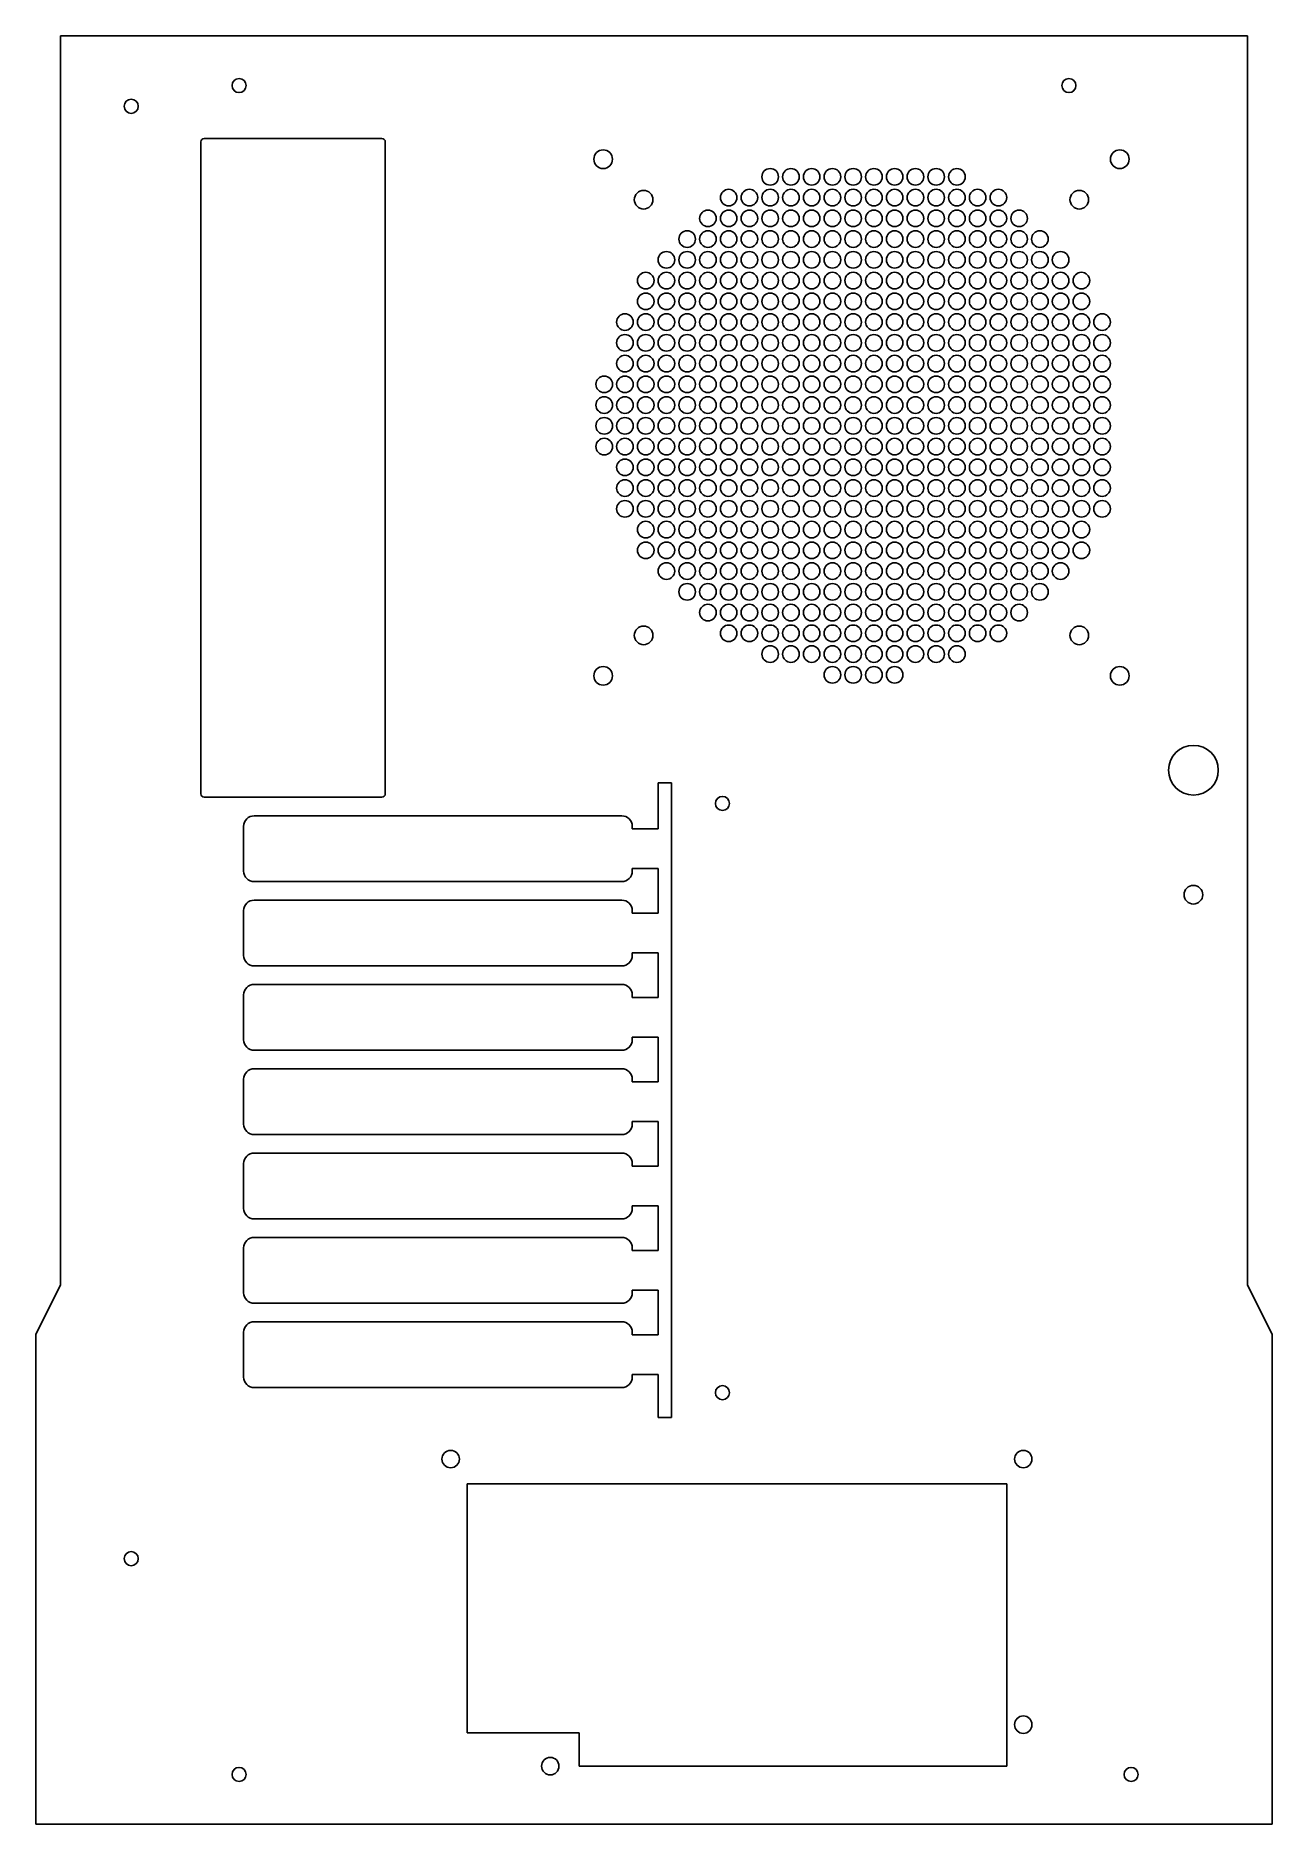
# Model space of a CAD drawing. Header units: millimetres. Extents: x 0 to 298, y 0 to 431.
import ezdxf

# ---------------------------------------------------------------- set-up
doc = ezdxf.new("R2010")
doc.units = ezdxf.units.MM
doc.layers.add('CUT', color=7, linetype='CONTINUOUS')

msp = doc.modelspace()

# ---------------------------------------------------------------- linework, layer by layer
at = {"layer": 'CUT'}
for p, q in [((6, 431), (6, 130)), ((292, 431), (6, 431)), ((292, 130), (292, 431)), ((39.79, 248.29), (39.79, 405.44)), ((83.44, 406.24), (40.59, 406.24)), ((84.24, 248.29), (84.24, 405.44)), ((153.2, 251), (150, 251)), ((150, 239.85), (150, 251)), ((153.2, 98), (153.2, 251)), ((83.44, 247.49), (40.59, 247.49)), ((141.22, 243.02), (52.63, 243.02)), ((50.09, 229.69), (50.09, 240.48)), ((143.76, 239.85), (143.76, 240.48)), ((150, 239.85), (143.76, 239.85)), ((143.76, 229.69), (143.76, 230.32)), ((150, 230.32), (143.76, 230.32)), ((150, 219.53), (150, 230.32)), ((141.22, 227.15), (52.63, 227.15)), ((50.09, 209.37), (50.09, 220.16)), ((141.22, 222.7), (52.63, 222.7)), ((143.76, 219.53), (143.76, 220.16)), ((150, 219.53), (143.76, 219.53)), ((143.76, 209.37), (143.76, 210)), ((150, 210), (143.76, 210)), ((150, 199.21), (150, 210)), ((141.22, 206.83), (52.63, 206.83)), ((50.09, 189.05), (50.09, 199.84)), ((141.22, 202.38), (52.63, 202.38)), ((143.76, 199.21), (143.76, 199.84)), ((150, 199.21), (143.76, 199.21)), ((143.76, 189.05), (143.76, 189.68)), ((150, 189.68), (143.76, 189.68)), ((150, 178.89), (150, 189.68)), ((141.22, 186.51), (52.63, 186.51)), ((141.22, 182.06), (52.63, 182.06)), ((50.09, 168.73), (50.09, 179.52)), ((143.76, 178.89), (143.76, 179.52)), ((150, 178.89), (143.76, 178.89)), ((143.76, 168.73), (143.76, 169.36)), ((150, 169.36), (143.76, 169.36)), ((150, 158.57), (150, 169.36)), ((141.22, 166.19), (52.63, 166.19)), ((141.22, 161.74), (52.63, 161.74)), ((50.09, 148.41), (50.09, 159.2)), ((143.76, 158.57), (143.76, 159.2)), ((150, 158.57), (143.76, 158.57)), ((143.76, 148.41), (143.76, 149.04)), ((150, 149.04), (143.76, 149.04)), ((150, 138.25), (150, 149.04)), ((141.22, 145.87), (52.63, 145.87)), ((50.09, 128.09), (50.09, 138.88)), ((141.22, 141.42), (52.63, 141.42)), ((143.76, 138.25), (143.76, 138.88)), ((150, 138.25), (143.76, 138.25)), ((6, 130), (0, 118)), ((298, 118), (292, 130)), ((141.22, 125.55), (52.63, 125.55)), ((143.76, 128.09), (143.76, 128.72)), ((150, 128.72), (143.76, 128.72)), ((150, 117.93), (150, 128.72)), ((141.22, 121.1), (52.63, 121.1)), ((0, 118), (0, 0)), ((50.09, 107.77), (50.09, 118.56)), ((143.76, 117.93), (143.76, 118.56)), ((150, 117.93), (143.76, 117.93)), ((298, 0), (298, 118)), ((143.76, 107.77), (143.76, 108.4)), ((150, 108.4), (143.76, 108.4)), ((150, 98), (150, 108.4)), ((141.22, 105.23), (52.63, 105.23)), ((153.2, 98), (150, 98)), ((234, 82), (104, 82)), ((104, 82), (104, 22)), ((234, 14), (234, 82)), ((104, 22), (131, 22)), ((131, 22), (131, 14)), ((131, 14), (234, 14)), ((0, 0), (298, 0))]:
    msp.add_line(p, q, dxfattribs=at)
for centre, radius in [((49, 419), 1.7), ((249, 419), 1.7), ((23, 414), 1.7), ((136.75, 401.25), 2.25), ((261.25, 401.25), 2.25), ((177, 397), 2), ((182, 397), 2), ((187, 397), 2), ((192, 397), 2), ((197, 397), 2), ((202, 397), 2), ((207, 397), 2), ((212, 397), 2), ((217, 397), 2), ((222, 397), 2), ((146.5, 391.5), 2.25), ((167, 392), 2), ((172, 392), 2), ((177, 392), 2), ((182, 392), 2), ((187, 392), 2), ((192, 392), 2), ((197, 392), 2), ((202, 392), 2), ((207, 392), 2), ((212, 392), 2), ((217, 392), 2), ((222, 392), 2), ((227, 392), 2), ((232, 392), 2), ((251.5, 391.5), 2.25), ((162, 387), 2), ((167, 387), 2), ((172, 387), 2), ((177, 387), 2), ((182, 387), 2), ((187, 387), 2), ((192, 387), 2), ((197, 387), 2), ((202, 387), 2), ((207, 387), 2), ((212, 387), 2), ((217, 387), 2), ((222, 387), 2), ((227, 387), 2), ((232, 387), 2), ((237, 387), 2), ((157, 382), 2), ((162, 382), 2), ((167, 382), 2), ((172, 382), 2), ((177, 382), 2), ((182, 382), 2), ((187, 382), 2), ((192, 382), 2), ((197, 382), 2), ((202, 382), 2), ((207, 382), 2), ((212, 382), 2), ((217, 382), 2), ((222, 382), 2), ((227, 382), 2), ((232, 382), 2), ((237, 382), 2), ((242, 382), 2), ((152, 377), 2), ((157, 377), 2), ((162, 377), 2), ((167, 377), 2), ((172, 377), 2), ((177, 377), 2), ((182, 377), 2), ((187, 377), 2), ((192, 377), 2), ((197, 377), 2), ((202, 377), 2), ((207, 377), 2), ((212, 377), 2), ((217, 377), 2), ((222, 377), 2), ((227, 377), 2), ((232, 377), 2), ((237, 377), 2), ((242, 377), 2), ((247, 377), 2), ((147, 372), 2), ((152, 372), 2), ((157, 372), 2), ((162, 372), 2), ((167, 372), 2), ((172, 372), 2), ((177, 372), 2), ((182, 372), 2), ((187, 372), 2), ((192, 372), 2), ((197, 372), 2), ((202, 372), 2), ((207, 372), 2), ((212, 372), 2), ((217, 372), 2), ((222, 372), 2), ((227, 372), 2), ((232, 372), 2), ((237, 372), 2), ((242, 372), 2), ((247, 372), 2), ((252, 372), 2), ((147, 367), 2), ((152, 367), 2), ((157, 367), 2), ((162, 367), 2), ((167, 367), 2), ((172, 367), 2), ((177, 367), 2), ((182, 367), 2), ((187, 367), 2), ((192, 367), 2), ((197, 367), 2), ((202, 367), 2), ((207, 367), 2), ((212, 367), 2), ((217, 367), 2), ((222, 367), 2), ((227, 367), 2), ((232, 367), 2), ((237, 367), 2), ((242, 367), 2), ((247, 367), 2), ((252, 367), 2), ((142, 362), 2), ((147, 362), 2), ((152, 362), 2), ((157, 362), 2), ((162, 362), 2), ((167, 362), 2), ((172, 362), 2), ((177, 362), 2), ((182, 362), 2), ((187, 362), 2), ((192, 362), 2), ((197, 362), 2), ((202, 362), 2), ((207, 362), 2), ((212, 362), 2), ((217, 362), 2), ((222, 362), 2), ((227, 362), 2), ((232, 362), 2), ((237, 362), 2), ((242, 362), 2), ((247, 362), 2), ((252, 362), 2), ((257, 362), 2), ((142, 357), 2), ((147, 357), 2), ((152, 357), 2), ((157, 357), 2), ((162, 357), 2), ((167, 357), 2), ((172, 357), 2), ((177, 357), 2), ((182, 357), 2), ((187, 357), 2), ((192, 357), 2), ((197, 357), 2), ((202, 357), 2), ((207, 357), 2), ((212, 357), 2), ((217, 357), 2), ((222, 357), 2), ((227, 357), 2), ((232, 357), 2), ((237, 357), 2), ((242, 357), 2), ((247, 357), 2), ((252, 357), 2), ((257, 357), 2), ((142, 352), 2), ((147, 352), 2), ((152, 352), 2), ((157, 352), 2), ((162, 352), 2), ((167, 352), 2), ((172, 352), 2), ((177, 352), 2), ((182, 352), 2), ((187, 352), 2), ((192, 352), 2), ((197, 352), 2), ((202, 352), 2), ((207, 352), 2), ((212, 352), 2), ((217, 352), 2), ((222, 352), 2), ((227, 352), 2), ((232, 352), 2), ((237, 352), 2), ((242, 352), 2), ((247, 352), 2), ((252, 352), 2), ((257, 352), 2), ((137, 347), 2), ((142, 347), 2), ((147, 347), 2), ((152, 347), 2), ((157, 347), 2), ((162, 347), 2), ((167, 347), 2), ((172, 347), 2), ((177, 347), 2), ((182, 347), 2), ((187, 347), 2), ((192, 347), 2), ((197, 347), 2), ((202, 347), 2), ((207, 347), 2), ((212, 347), 2), ((217, 347), 2), ((222, 347), 2), ((227, 347), 2), ((232, 347), 2), ((237, 347), 2), ((242, 347), 2), ((247, 347), 2), ((252, 347), 2), ((257, 347), 2), ((137, 342), 2), ((142, 342), 2), ((147, 342), 2), ((152, 342), 2), ((157, 342), 2), ((162, 342), 2), ((167, 342), 2), ((172, 342), 2), ((177, 342), 2), ((182, 342), 2), ((187, 342), 2), ((192, 342), 2), ((197, 342), 2), ((202, 342), 2), ((207, 342), 2), ((212, 342), 2), ((217, 342), 2), ((222, 342), 2), ((227, 342), 2), ((232, 342), 2), ((237, 342), 2), ((242, 342), 2), ((247, 342), 2), ((252, 342), 2), ((257, 342), 2), ((137, 337), 2), ((142, 337), 2), ((147, 337), 2), ((152, 337), 2), ((157, 337), 2), ((162, 337), 2), ((167, 337), 2), ((172, 337), 2), ((177, 337), 2), ((182, 337), 2), ((187, 337), 2), ((192, 337), 2), ((197, 337), 2), ((202, 337), 2), ((207, 337), 2), ((212, 337), 2), ((217, 337), 2), ((222, 337), 2), ((227, 337), 2), ((232, 337), 2), ((237, 337), 2), ((242, 337), 2), ((247, 337), 2), ((252, 337), 2), ((257, 337), 2), ((137, 332), 2), ((142, 332), 2), ((147, 332), 2), ((152, 332), 2), ((157, 332), 2), ((162, 332), 2), ((167, 332), 2), ((172, 332), 2), ((177, 332), 2), ((182, 332), 2), ((187, 332), 2), ((192, 332), 2), ((197, 332), 2), ((202, 332), 2), ((207, 332), 2), ((212, 332), 2), ((217, 332), 2), ((222, 332), 2), ((227, 332), 2), ((232, 332), 2), ((237, 332), 2), ((242, 332), 2), ((247, 332), 2), ((252, 332), 2), ((257, 332), 2), ((142, 327), 2), ((147, 327), 2), ((152, 327), 2), ((157, 327), 2), ((162, 327), 2), ((167, 327), 2), ((172, 327), 2), ((177, 327), 2), ((182, 327), 2), ((187, 327), 2), ((192, 327), 2), ((197, 327), 2), ((202, 327), 2), ((207, 327), 2), ((212, 327), 2), ((217, 327), 2), ((222, 327), 2), ((227, 327), 2), ((232, 327), 2), ((237, 327), 2), ((242, 327), 2), ((247, 327), 2), ((252, 327), 2), ((257, 327), 2), ((142, 322), 2), ((147, 322), 2), ((152, 322), 2), ((157, 322), 2), ((162, 322), 2), ((167, 322), 2), ((172, 322), 2), ((177, 322), 2), ((182, 322), 2), ((187, 322), 2), ((192, 322), 2), ((197, 322), 2), ((202, 322), 2), ((207, 322), 2), ((212, 322), 2), ((217, 322), 2), ((222, 322), 2), ((227, 322), 2), ((232, 322), 2), ((237, 322), 2), ((242, 322), 2), ((247, 322), 2), ((252, 322), 2), ((257, 322), 2), ((142, 317), 2), ((147, 317), 2), ((152, 317), 2), ((157, 317), 2), ((162, 317), 2), ((167, 317), 2), ((172, 317), 2), ((177, 317), 2), ((182, 317), 2), ((187, 317), 2), ((192, 317), 2), ((197, 317), 2), ((202, 317), 2), ((207, 317), 2), ((212, 317), 2), ((217, 317), 2), ((222, 317), 2), ((227, 317), 2), ((232, 317), 2), ((237, 317), 2), ((242, 317), 2), ((247, 317), 2), ((252, 317), 2), ((257, 317), 2), ((147, 312), 2), ((152, 312), 2), ((157, 312), 2), ((162, 312), 2), ((167, 312), 2), ((172, 312), 2), ((177, 312), 2), ((182, 312), 2), ((187, 312), 2), ((192, 312), 2), ((197, 312), 2), ((202, 312), 2), ((207, 312), 2), ((212, 312), 2), ((217, 312), 2), ((222, 312), 2), ((227, 312), 2), ((232, 312), 2), ((237, 312), 2), ((242, 312), 2), ((247, 312), 2), ((252, 312), 2), ((147, 307), 2), ((152, 307), 2), ((157, 307), 2), ((162, 307), 2), ((167, 307), 2), ((172, 307), 2), ((177, 307), 2), ((182, 307), 2), ((187, 307), 2), ((192, 307), 2), ((197, 307), 2), ((202, 307), 2), ((207, 307), 2), ((212, 307), 2), ((217, 307), 2), ((222, 307), 2), ((227, 307), 2), ((232, 307), 2), ((237, 307), 2), ((242, 307), 2), ((247, 307), 2), ((252, 307), 2), ((152, 302), 2), ((157, 302), 2), ((162, 302), 2), ((167, 302), 2), ((172, 302), 2), ((177, 302), 2), ((182, 302), 2), ((187, 302), 2), ((192, 302), 2), ((197, 302), 2), ((202, 302), 2), ((207, 302), 2), ((212, 302), 2), ((217, 302), 2), ((222, 302), 2), ((227, 302), 2), ((232, 302), 2), ((237, 302), 2), ((242, 302), 2), ((247, 302), 2), ((157, 297), 2), ((162, 297), 2), ((167, 297), 2), ((172, 297), 2), ((177, 297), 2), ((182, 297), 2), ((187, 297), 2), ((192, 297), 2), ((197, 297), 2), ((202, 297), 2), ((207, 297), 2), ((212, 297), 2), ((217, 297), 2), ((222, 297), 2), ((227, 297), 2), ((232, 297), 2), ((237, 297), 2), ((242, 297), 2), ((162, 292), 2), ((167, 292), 2), ((172, 292), 2), ((177, 292), 2), ((182, 292), 2), ((187, 292), 2), ((192, 292), 2), ((197, 292), 2), ((202, 292), 2), ((207, 292), 2), ((212, 292), 2), ((217, 292), 2), ((222, 292), 2), ((227, 292), 2), ((232, 292), 2), ((237, 292), 2), ((167, 287), 2), ((172, 287), 2), ((177, 287), 2), ((182, 287), 2), ((187, 287), 2), ((192, 287), 2), ((197, 287), 2), ((202, 287), 2), ((207, 287), 2), ((212, 287), 2), ((217, 287), 2), ((222, 287), 2), ((227, 287), 2), ((232, 287), 2), ((146.5, 286.5), 2.25), ((251.5, 286.5), 2.25), ((177, 282), 2), ((182, 282), 2), ((187, 282), 2), ((192, 282), 2), ((197, 282), 2), ((202, 282), 2), ((207, 282), 2), ((212, 282), 2), ((217, 282), 2), ((222, 282), 2), ((136.75, 276.75), 2.25), ((192, 277), 2), ((197, 277), 2), ((202, 277), 2), ((207, 277), 2), ((261.25, 276.75), 2.25), ((279, 254), 6), ((165.5, 246), 1.7), ((279, 224), 2.25), ((165.5, 104), 1.7), ((100, 88), 2.1), ((238, 88), 2.1), ((23, 64), 1.7), ((238, 24), 2.1), ((49, 12), 1.7), ((124, 14), 2.1), ((264, 12), 1.7)]:
    msp.add_circle(centre, radius, dxfattribs=at)
for centre, radius, start, end in [((40.59, 405.44), 0.8, 90, 180), ((83.44, 405.44), 0.8, 0, 90), ((40.59, 248.29), 0.8, 180, 270), ((83.44, 248.29), 0.8, 270, 0), ((52.63, 240.48), 2.54, 90, 180), ((141.22, 240.48), 2.54, 0, 90), ((52.63, 229.69), 2.54, 180, 270), ((141.22, 229.69), 2.54, 270, 0), ((52.63, 220.16), 2.54, 90, 180), ((141.22, 220.16), 2.54, 0, 90), ((52.63, 209.37), 2.54, 180, 270), ((141.22, 209.37), 2.54, 270, 0), ((52.63, 199.84), 2.54, 90, 180), ((141.22, 199.84), 2.54, 0, 90), ((52.63, 189.05), 2.54, 180, 270), ((141.22, 189.05), 2.54, 270, 0), ((52.63, 179.52), 2.54, 90, 180), ((141.22, 179.52), 2.54, 0, 90), ((52.63, 168.73), 2.54, 180, 270), ((141.22, 168.73), 2.54, 270, 0), ((52.63, 159.2), 2.54, 90, 180), ((141.22, 159.2), 2.54, 0, 90), ((52.63, 148.41), 2.54, 180, 270), ((141.22, 148.41), 2.54, 270, 0), ((52.63, 138.88), 2.54, 90, 180), ((141.22, 138.88), 2.54, 0, 90), ((52.63, 128.09), 2.54, 180, 270), ((141.22, 128.09), 2.54, 270, 0), ((52.63, 118.56), 2.54, 90, 180), ((141.22, 118.56), 2.54, 0, 90), ((52.63, 107.77), 2.54, 180, 270), ((141.22, 107.77), 2.54, 270, 0)]:
    msp.add_arc(centre, radius, start, end, dxfattribs=at)

doc.saveas('drawing.dxf')
